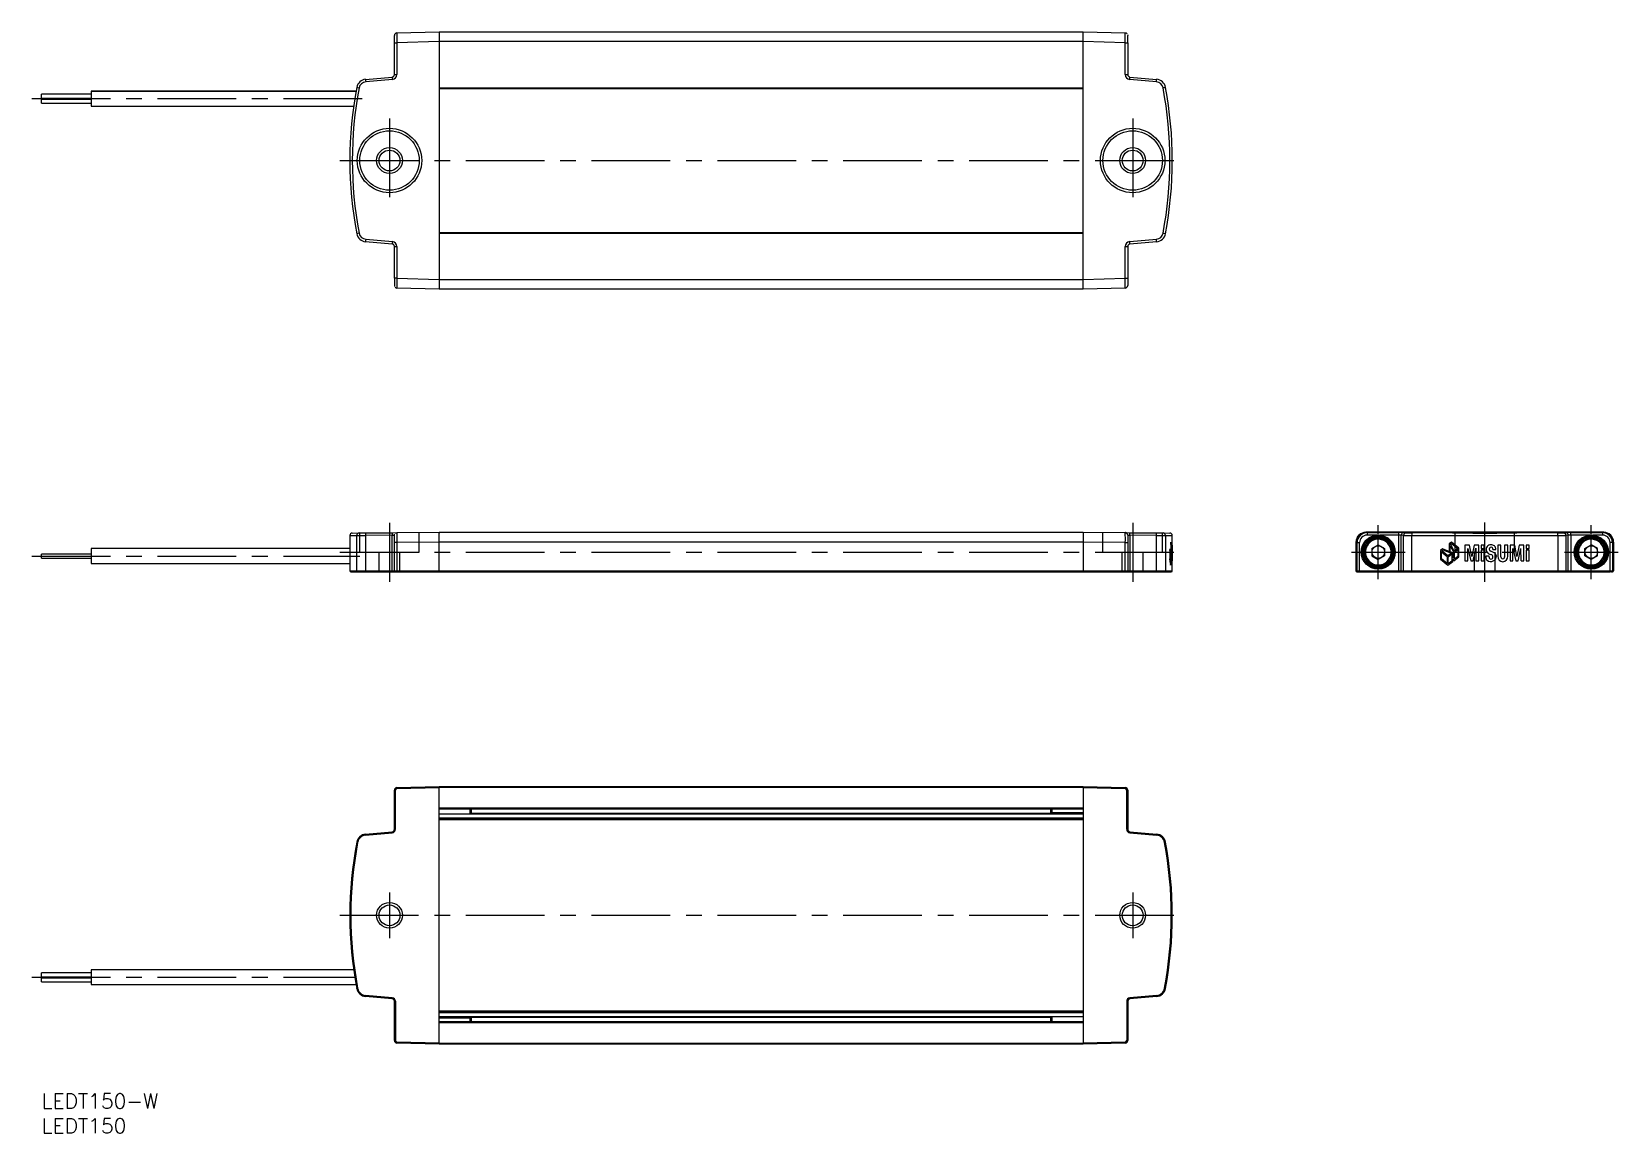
# Model space of a CAD drawing. Extents: x -2 to 318, y -8 to 214.
import ezdxf

# ---------------------------------------------------------------- set-up
doc = ezdxf.new("R2010")
doc.units = 0
doc.header["$LTSCALE"] = 0.5
doc.linetypes.add('CENTER', pattern=[50.8, 31.75, -6.35, 6.35, -6.35])
doc.linetypes.add('DASHED', pattern=[19.05, 12.7, -6.35])
for name, color, linetype in [('MSM_CENTER', 1, 'CENTER'), ('MSM_CONTINUOUS', 7, 'CONTINUOUS'), ('MSM_DASHED', 4, 'DASHED'), ('MSM_PART_NUMBER', 7, 'CONTINUOUS')]:
    doc.layers.add(name, color=color, linetype=linetype)
doc.styles.get("Standard").update_dxf_attribs({"font": 'txt.shx', "height": 3, "bigfont": 'bigfont.shx'})

# ---------------------------------------------------------------- blocks, each defined once
blk = doc.blocks.new('*U2')
at = {"layer": 'MSM_PART_NUMBER'}
blk.add_text('LEDT150', height=3, dxfattribs=at).set_placement((0, -8))
blk = doc.blocks.new('*U3')
at = {"layer": 'MSM_PART_NUMBER'}
blk.add_text('LEDT150-W', height=3, dxfattribs=at).set_placement((0, -3))

msp = doc.modelspace()

# ---------------------------------------------------------------- linework, layer by layer
at = {"layer": 'MSM_CENTER'}
for p, q in [((-2, 200.87), (65.19, 200.87)), ((70.21, 196.87), (70.21, 179.87)), ((220.21, 196.87), (220.21, 179.87)), ((60.21, 188.37), (230.21, 188.37)), ((291.28, 103.32), (291.28, 115.32)), ((70.21, 115.24), (70.21, 103.32)), ((220.21, 115.24), (220.21, 103.32)), ((269.78, 103.89), (269.78, 114.76)), ((312.78, 103.89), (312.78, 114.76)), ((60.21, 109.32), (230.21, 109.32)), ((264.35, 109.32), (275.22, 109.32)), ((307.35, 109.32), (318.22, 109.32)), ((-2, 108.49), (64.21, 108.49)), ((70.21, 40.6), (70.21, 31.4)), ((220.21, 40.6), (220.21, 31.4)), ((60.21, 36), (230.21, 36)), ((-2, 23.5), (63.19, 23.5))]:
    msp.add_line(p, q, dxfattribs=at)
at = {"layer": 'MSM_CONTINUOUS'}
for p, q in [((71.21, 205.73), (71.21, 213.62)), ((71.21, 212.15), (71.7, 212.15)), ((71.69, 214.08), (71.7, 214.15)), ((71.7, 214.15), (80.21, 214.37)), ((80.21, 212.37), (71.7, 212.15)), ((71.7, 212.15), (71.7, 205.73)), ((80.21, 214.37), (210.21, 214.37)), ((80.21, 214.37), (80.21, 162.37)), ((210.21, 212.37), (80.21, 212.37)), ((210.21, 162.37), (210.21, 214.37)), ((210.21, 214.37), (218.72, 214.15)), ((218.71, 212.15), (210.21, 212.37)), ((218.71, 205.73), (218.71, 212.15)), ((218.71, 212.15), (219.17, 212.13)), ((218.72, 214.08), (218.72, 214.15)), ((219.17, 213.83), (219.21, 213.65)), ((219.17, 212.13), (219.21, 212.15)), ((219.21, 213.65), (219.21, 213.58)), ((219.21, 212.15), (219.21, 213.58)), ((219.21, 212.15), (219.21, 205.73)), ((65.37, 204.76), (70.75, 205.23)), ((71.21, 205.73), (71.7, 205.73)), ((218.71, 205.73), (219.21, 205.73)), ((219.66, 205.23), (225.04, 204.76)), ((10, 201.77), (0, 201.77)), ((10, 201.77), (0, 201.77)), ((0, 200.97), (0, 201.77)), ((63.47, 202.37), (10, 202.37)), ((10, 202.37), (63.47, 202.37)), ((10, 202.37), (10, 199.37)), ((70.79, 204.73), (65.41, 204.26)), ((80.21, 203.07), (210.21, 203.07)), ((210.21, 202.87), (80.21, 202.87)), ((225, 204.26), (219.63, 204.73)), ((0, 200.97), (10, 200.97)), ((10, 200.77), (0, 200.77)), ((0, 200.77), (10, 200.77)), ((0, 199.97), (0, 200.77)), ((0, 199.97), (10, 199.97)), ((10, 199.37), (63.02, 199.37)), ((80.21, 173.87), (210.21, 173.87)), ((210.21, 173.67), (80.21, 173.67)), ((70.75, 171.51), (65.37, 171.98)), ((65.41, 172.48), (70.79, 172.01)), ((71.21, 164.59), (71.21, 171.01)), ((71.21, 171.01), (71.7, 171.01)), ((71.7, 171.01), (71.7, 164.59)), ((218.71, 164.59), (218.71, 171.01)), ((218.71, 171.01), (219.21, 171.01)), ((219.21, 171.01), (219.21, 163.12)), ((219.63, 172.01), (225, 172.48)), ((225.04, 171.98), (219.66, 171.51)), ((71.21, 164.59), (71.21, 163.17)), ((71.24, 164.59), (71.21, 164.59)), ((71.7, 164.59), (71.24, 164.59)), ((71.7, 164.59), (80.21, 164.37)), ((80.21, 164.37), (210.21, 164.37)), ((210.21, 164.37), (218.71, 164.59)), ((218.71, 164.59), (219.21, 164.59)), ((71.21, 163.17), (71.21, 163.09)), ((71.21, 163.09), (71.24, 162.91)), ((71.69, 162.66), (71.7, 162.59)), ((80.21, 162.37), (71.7, 162.59)), ((210.21, 162.37), (80.21, 162.37)), ((218.72, 162.59), (210.21, 162.37)), ((218.72, 162.66), (218.72, 162.59)), ((62.21, 112.68), (62.21, 105.52)), ((62.21, 112.68), (63.58, 112.68)), ((62.25, 112.67), (63.46, 112.68)), ((62.7, 113.17), (64.07, 113.18)), ((63.46, 112.68), (63.47, 112.68)), ((63.58, 112.68), (63.58, 105.52)), ((64.07, 113.18), (65.41, 113.19)), ((70.75, 112.74), (65.37, 112.69)), ((65.37, 112.69), (65.37, 105.52)), ((65.41, 113.19), (70.79, 113.24)), ((70.75, 112.74), (71.17, 112.75)), ((70.75, 105.52), (70.75, 112.74)), ((70.79, 113.24), (71.7, 113.25)), ((71.17, 112.75), (71.21, 112.75)), ((71.21, 112.75), (71.24, 112.93)), ((71.21, 111.25), (71.21, 112.75)), ((71.7, 113.25), (80.21, 113.32)), ((71.7, 113.25), (71.7, 113.21)), ((80.21, 113.32), (210.21, 113.32)), ((80.21, 113.32), (80.21, 113.14)), ((80.21, 105.32), (80.21, 113.12)), ((210.21, 113.32), (218.71, 113.25)), ((210.21, 113.32), (210.21, 113.14)), ((210.21, 113.12), (210.21, 105.32)), ((218.72, 113.21), (218.71, 113.25)), ((218.72, 113.25), (218.74, 113.25)), ((218.73, 113.25), (219.63, 113.24)), ((219.21, 112.72), (219.21, 105.52)), ((219.63, 113.24), (225, 113.19)), ((219.66, 112.74), (219.66, 105.52)), ((225.04, 112.69), (219.66, 112.74)), ((225, 113.19), (226.35, 113.18)), ((225.04, 105.52), (225.04, 112.69)), ((226.35, 113.18), (227.71, 113.17)), ((226.83, 112.68), (226.83, 105.52)), ((226.83, 112.68), (228.21, 112.67)), ((228.21, 105.52), (228.21, 112.68)), ((315.28, 113.32), (267.28, 113.32)), ((267.28, 113.32), (267.51, 113.25)), ((267.51, 113.25), (273.93, 113.25)), ((267.51, 113.25), (267.51, 112.75)), ((269.51, 112.75), (267.51, 112.75)), ((273.93, 112.75), (270.05, 112.75)), ((273.93, 112.75), (273.93, 113.25)), ((273.93, 105.52), (273.93, 112.75)), ((274.42, 105.52), (274.42, 112.74)), ((274.89, 112.69), (274.42, 112.74)), ((274.89, 105.52), (274.89, 112.69)), ((274.92, 113.24), (275.39, 113.19)), ((276.52, 112.68), (306.05, 112.68)), ((276.52, 112.68), (276.52, 105.52)), ((305.96, 113.18), (276.61, 113.18)), ((306.05, 112.68), (306.05, 105.52)), ((307.18, 113.19), (307.65, 113.24)), ((308.14, 112.74), (307.67, 112.69)), ((307.67, 112.69), (307.67, 105.52)), ((308.14, 105.52), (308.14, 112.74)), ((308.64, 113.25), (315.06, 113.25)), ((308.64, 112.75), (308.64, 113.25)), ((312.51, 112.75), (308.64, 112.75)), ((308.64, 112.75), (308.64, 105.52)), ((315.06, 112.75), (313.05, 112.75)), ((315.06, 113.25), (315.28, 113.32)), ((315.06, 113.25), (315.06, 112.75)), ((10, 108.93), (0, 108.93)), ((0, 108.11), (0, 108.93)), ((10, 108.91), (0, 108.91)), ((62.21, 110.02), (10, 110.02)), ((10, 110.02), (10, 107.02)), ((71.21, 105.52), (71.21, 111.25)), ((71.7, 111.25), (71.21, 111.25)), ((80.21, 111.32), (71.7, 111.25)), ((71.7, 111.25), (71.7, 105.52)), ((210.21, 111.32), (80.21, 111.32)), ((218.72, 111.25), (210.21, 111.32)), ((218.72, 105.52), (218.72, 111.25)), ((218.72, 111.25), (219.21, 111.25)), ((227.71, 109.66), (227.75, 109.98)), ((227.71, 109.66), (227.71, 107.89)), ((227.71, 109.6), (227.73, 109.6)), ((227.73, 109.4), (227.71, 109.4)), ((227.76, 109.76), (227.72, 109.76)), ((227.76, 109.76), (227.73, 109.6)), ((227.73, 109.6), (227.86, 108.57)), ((227.73, 109.4), (227.73, 107.98)), ((227.73, 109.4), (227.85, 108.41)), ((227.75, 109.98), (227.89, 109.46)), ((227.83, 109.46), (227.76, 109.76)), ((227.83, 109.46), (227.89, 109.46)), ((227.85, 109.39), (227.83, 109.46)), ((227.85, 109.39), (227.9, 109.39)), ((227.9, 109.19), (227.85, 109.39)), ((227.86, 108.57), (227.9, 108.94)), ((227.87, 108.4), (227.93, 108.94)), ((227.93, 111.34), (227.89, 110.99)), ((227.89, 110.99), (227.89, 109.46)), ((227.89, 110.91), (227.91, 110.91)), ((227.9, 110.56), (227.89, 110.56)), ((227.9, 111.09), (227.93, 111.09)), ((227.9, 110.56), (227.9, 109.39)), ((227.9, 110.56), (227.96, 109.36)), ((227.9, 109.39), (227.95, 109.19)), ((227.9, 109.19), (227.95, 109.19)), ((227.92, 109.1), (227.9, 109.19)), ((227.92, 109.1), (227.9, 108.94)), ((227.9, 108.94), (227.93, 108.94)), ((227.93, 111.09), (227.91, 110.91)), ((227.91, 110.91), (227.97, 109.5)), ((228.04, 110.1), (227.93, 111.34)), ((228.02, 110.1), (227.93, 111.09)), ((227.93, 107.52), (227.93, 108.94)), ((227.95, 109.5), (227.97, 109.5)), ((227.95, 109.19), (227.95, 108.34)), ((227.96, 108.11), (227.96, 109.36)), ((227.96, 109.32), (227.97, 109.32)), ((227.97, 109.5), (228.02, 110.06)), ((228.02, 109.86), (227.97, 109.32)), ((227.97, 109.32), (227.97, 107.89)), ((228.02, 109.86), (228, 109.86)), ((228.04, 110.1), (228.02, 110.1)), ((228.02, 110.1), (228.02, 110.06)), ((228.02, 108.43), (228.02, 109.86)), ((228.04, 108.35), (228.04, 110.1)), ((228.11, 110.69), (228.11, 107.53)), ((228.15, 110.69), (228.11, 110.69)), ((228.11, 110.05), (228.13, 110.05)), ((228.13, 107.53), (228.13, 110.05)), ((228.15, 108.46), (228.13, 110.05)), ((228.15, 110.69), (228.17, 108.46)), ((228.19, 110.09), (228.17, 107.53)), ((228.17, 108.46), (228.18, 110.09)), ((228.2, 110.69), (228.18, 110.69)), ((228.18, 110.09), (228.18, 110.69)), ((228.19, 110.09), (228.18, 110.09)), ((228.19, 110.09), (228.19, 107.53)), ((228.2, 107.53), (228.2, 110.69)), ((228.21, 110.69), (228.2, 110.69)), ((228.2, 110.69), (228.2, 110.02)), ((228.2, 110.02), (228.21, 110.02)), ((228.2, 109.74), (228.2, 107.53)), ((228.21, 109.74), (228.2, 109.74)), ((228.21, 110.02), (228.21, 110.69)), ((228.21, 107.53), (228.21, 109.74)), ((265.28, 111.32), (265.28, 105.52)), ((265.51, 111.25), (265.28, 111.32)), ((265.51, 105.52), (265.51, 111.25)), ((265.51, 111.25), (266.01, 111.25)), ((266.01, 105.32), (266.01, 111.25)), ((268.5, 110.06), (269.78, 110.8)), ((268.5, 110.06), (268.5, 108.58)), ((269.78, 110.8), (271.06, 110.06)), ((271.06, 110.06), (271.06, 108.58)), ((282.76, 109.98), (282.34, 109.66)), ((282.34, 109.66), (282.34, 107.89)), ((282.53, 107.98), (282.53, 109.4)), ((282.53, 109.4), (283.71, 108.41)), ((282.59, 109.6), (282.8, 109.76)), ((283.83, 108.57), (282.59, 109.6)), ((284.12, 109.46), (282.76, 109.98)), ((282.8, 109.76), (284.54, 109.1)), ((284.54, 109.1), (283.83, 108.57)), ((283.9, 108.4), (284.64, 108.94)), ((284.58, 111.34), (284.12, 110.99)), ((284.12, 110.99), (284.12, 109.46)), ((284.32, 110.56), (284.95, 109.36)), ((284.32, 109.39), (284.32, 110.56)), ((284.83, 109.19), (284.32, 109.39)), ((284.35, 110.91), (284.59, 111.09)), ((285.08, 109.5), (284.35, 110.91)), ((286.07, 110.1), (284.58, 111.34)), ((284.59, 111.09), (285.83, 110.06)), ((284.64, 108.94), (284.64, 107.52)), ((284.83, 108.34), (284.83, 109.19)), ((284.95, 109.36), (284.95, 108.11)), ((285.83, 110.06), (285.08, 109.5)), ((285.15, 109.32), (285.87, 109.86)), ((285.15, 107.89), (285.15, 109.32)), ((285.87, 109.86), (285.87, 108.43)), ((286.07, 108.35), (286.07, 110.1)), ((287.27, 110.69), (287.27, 107.53)), ((288.22, 110.69), (287.27, 110.69)), ((287.86, 110.05), (288.43, 107.53)), ((287.86, 107.53), (287.86, 110.05)), ((288.67, 108.46), (288.22, 110.69)), ((289.14, 110.69), (288.67, 108.46)), ((288.92, 107.53), (289.49, 110.09)), ((290.08, 110.69), (289.14, 110.69)), ((289.49, 110.09), (289.49, 107.53)), ((290.08, 107.53), (290.08, 110.69)), ((291.16, 110.69), (290.53, 110.69)), ((290.53, 110.69), (290.53, 110.02)), ((290.53, 110.02), (291.16, 110.02)), ((290.53, 109.74), (290.53, 107.53)), ((291.16, 109.74), (290.53, 109.74)), ((291.16, 110.02), (291.16, 110.69)), ((291.16, 107.53), (291.16, 109.74)), ((293.29, 109.11), (292.49, 109.49)), ((292.77, 110.22), (292.54, 110.29)), ((292.88, 109.82), (292.87, 110.08)), ((292.88, 109.82), (293.49, 109.82)), ((293.49, 109.82), (293.49, 110.03)), ((294.54, 110.69), (293.9, 110.69)), ((293.9, 110.69), (293.9, 108.49)), ((294.54, 108.35), (294.54, 110.69)), ((295.92, 110.69), (295.28, 110.69)), ((295.28, 110.69), (295.28, 108.33)), ((295.92, 108.49), (295.92, 110.69)), ((296.37, 110.69), (296.37, 107.53)), ((297.31, 110.69), (296.37, 110.69)), ((296.95, 107.53), (296.95, 110.06)), ((296.95, 110.06), (297.52, 107.53)), ((297.77, 108.46), (297.31, 110.69)), ((298.23, 110.69), (297.77, 108.46)), ((298.02, 107.53), (298.58, 110.06)), ((299.17, 110.69), (298.23, 110.69)), ((298.59, 107.53), (298.58, 110.06)), ((299.17, 107.53), (299.17, 110.69)), ((300.26, 110.69), (299.62, 110.69)), ((299.62, 110.69), (299.62, 110.02)), ((299.62, 110.02), (300.26, 110.02)), ((299.62, 109.74), (299.62, 107.53)), ((300.26, 109.74), (299.62, 109.74)), ((300.26, 110.02), (300.26, 110.69)), ((300.26, 107.53), (300.26, 109.74)), ((311.5, 110.06), (312.78, 110.8)), ((311.5, 108.58), (311.5, 110.06)), ((314.06, 110.06), (312.78, 110.8)), ((314.06, 108.58), (314.06, 110.06)), ((316.56, 105.32), (316.56, 111.25)), ((317.06, 111.25), (316.56, 111.25)), ((317.28, 111.32), (317.06, 111.25)), ((317.06, 111.25), (317.06, 105.52)), ((317.28, 111.32), (317.28, 105.52)), ((0, 108.11), (10, 108.11)), ((10, 107.02), (62.21, 107.02)), ((227.71, 107.98), (227.73, 107.98)), ((227.71, 107.89), (227.86, 106.67)), ((227.85, 106.99), (227.73, 107.98)), ((227.82, 106.99), (227.85, 106.99)), ((227.82, 106.97), (227.87, 106.97)), ((227.83, 108.57), (227.86, 108.57)), ((227.85, 106.99), (227.85, 108.41)), ((227.87, 108.4), (227.85, 108.4)), ((227.86, 106.67), (227.95, 107.43)), ((227.87, 108.4), (227.87, 106.97)), ((227.93, 107.52), (227.87, 106.97)), ((227.92, 107.43), (227.95, 107.43)), ((227.93, 108.34), (227.95, 108.34)), ((227.93, 108.11), (227.96, 108.11)), ((227.93, 107.91), (227.95, 107.91)), ((227.95, 108.34), (227.96, 108.11)), ((227.95, 107.91), (227.95, 107.43)), ((227.95, 107.91), (227.96, 107.57)), ((227.95, 107.89), (227.97, 107.89)), ((227.96, 107.57), (228.04, 108.35)), ((227.97, 107.89), (228.02, 108.35)), ((228.02, 108.35), (228.02, 108.43)), ((228.02, 108.35), (228.04, 108.35)), ((228.11, 107.53), (228.13, 107.53)), ((228.16, 107.53), (228.15, 108.46)), ((228.15, 108.46), (228.17, 108.46)), ((228.16, 107.53), (228.17, 107.53)), ((228.19, 107.53), (228.2, 107.53)), ((228.2, 107.53), (228.21, 107.53)), ((268.5, 108.58), (269.78, 107.84)), ((271.06, 108.58), (269.78, 107.84)), ((282.34, 107.89), (283.8, 106.67)), ((283.71, 106.99), (282.53, 107.98)), ((283.71, 108.41), (283.71, 106.99)), ((283.8, 106.67), (284.83, 107.43)), ((283.9, 106.97), (283.9, 108.4)), ((284.64, 107.52), (283.9, 106.97)), ((284.95, 108.11), (284.83, 108.34)), ((284.83, 107.91), (285.02, 107.57)), ((284.83, 107.43), (284.83, 107.91)), ((285.02, 107.57), (286.07, 108.35)), ((285.87, 108.43), (285.15, 107.89)), ((287.27, 107.53), (287.86, 107.53)), ((288.43, 107.53), (288.92, 107.53)), ((289.49, 107.53), (290.08, 107.53)), ((290.53, 107.53), (291.16, 107.53)), ((291.49, 108.52), (291.49, 108.18)), ((292.13, 108.52), (291.49, 108.52)), ((292.13, 108.31), (292.13, 108.52)), ((296.37, 107.53), (296.95, 107.53)), ((297.52, 107.53), (298.02, 107.53)), ((298.59, 107.53), (299.17, 107.53)), ((299.62, 107.53), (300.26, 107.53)), ((312.78, 107.84), (311.5, 108.58)), ((314.06, 108.58), (312.78, 107.84)), ((62.21, 105.52), (228.21, 105.52)), ((62.41, 105.32), (63.78, 105.32)), ((63.78, 105.32), (65.39, 105.32)), ((65.39, 105.32), (70.77, 105.32)), ((70.77, 105.32), (71.41, 105.32)), ((71.41, 105.32), (71.7, 105.32)), ((71.7, 105.32), (218.72, 105.32)), ((218.72, 105.32), (219.01, 105.32)), ((219.01, 105.32), (219.65, 105.32)), ((219.65, 105.32), (225.03, 105.32)), ((225.03, 105.32), (226.64, 105.32)), ((226.64, 105.32), (228.01, 105.32)), ((265.28, 105.52), (317.28, 105.52)), ((265.48, 105.32), (265.71, 105.32)), ((265.71, 105.32), (273.93, 105.32)), ((273.93, 105.52), (273.93, 105.32)), ((273.93, 105.32), (274.62, 105.32)), ((274.62, 105.32), (275.09, 105.32)), ((275.09, 105.32), (276.55, 105.32)), ((276.55, 105.32), (316.56, 105.32)), ((308.64, 105.32), (308.64, 105.52)), ((316.86, 105.32), (316.56, 105.32)), ((316.86, 105.32), (317.08, 105.32)), ((71.21, 53.36), (71.21, 61.28)), ((71.41, 61.28), (71.21, 61.28)), ((71.41, 53.36), (71.41, 61.28)), ((71.7, 61.78), (80.21, 62)), ((71.7, 61.58), (80.21, 61.8)), ((71.7, 61.77), (71.7, 61.58)), ((80.21, 62), (210.21, 62)), ((80.21, 10), (80.21, 62)), ((210.21, 61.8), (80.21, 61.8)), ((210.21, 62), (210.21, 10)), ((210.21, 62), (218.72, 61.78)), ((210.21, 61.8), (218.72, 61.58)), ((218.72, 61.78), (218.72, 61.58)), ((219.01, 53.36), (219.01, 61.28)), ((219.01, 61.28), (219.21, 61.28)), ((219.21, 61.28), (219.21, 53.36)), ((80.21, 57.7), (210.21, 57.7)), ((80.21, 57.5), (210.21, 57.5)), ((210.21, 56.42), (80.21, 56.42)), ((210.21, 55.62), (80.21, 55.62)), ((80.21, 55.5), (210.21, 55.5)), ((210.21, 55.3), (80.21, 55.3)), ((86.43, 57.5), (86.43, 56.51)), ((203.85, 56.54), (86.57, 56.54)), ((86.71, 57.5), (86.71, 56.54)), ((203.71, 56.54), (203.71, 57.5)), ((203.71, 56.89), (203.99, 56.75)), ((203.99, 56.51), (203.99, 57.5)), ((203.99, 56.75), (210.21, 56.75)), ((65.37, 52.39), (70.75, 52.86)), ((65.37, 52.39), (65.39, 52.19)), ((65.39, 52.19), (70.77, 52.66)), ((70.77, 52.66), (70.75, 52.86)), ((71.41, 53.36), (71.21, 53.36)), ((219.21, 53.36), (219.01, 53.36)), ((219.66, 52.86), (219.65, 52.66)), ((219.65, 52.66), (225.03, 52.19)), ((219.66, 52.86), (225.04, 52.39)), ((225.04, 52.39), (225.03, 52.19)), ((63.58, 50.77), (63.78, 50.73)), ((226.64, 50.73), (226.83, 50.77)), ((10, 24.4), (0, 24.4)), ((10, 24.4), (0, 24.4)), ((0, 23.6), (0, 24.4)), ((0, 23.6), (10, 23.6)), ((10, 23.4), (0, 23.4)), ((0, 23.4), (10, 23.4)), ((0, 22.6), (0, 23.4)), ((0, 22.6), (10, 22.6)), ((62.97, 25), (10, 25)), ((62.97, 25), (10, 25)), ((10, 25), (10, 22)), ((10, 22), (63.44, 22)), ((63.58, 21.23), (63.78, 21.27)), ((65.39, 19.81), (65.37, 19.61)), ((70.75, 19.14), (65.37, 19.61)), ((70.77, 19.34), (65.39, 19.81)), ((70.77, 19.34), (70.75, 19.14)), ((225.03, 19.81), (219.65, 19.34)), ((219.65, 19.34), (219.66, 19.14)), ((225.04, 19.61), (219.66, 19.14)), ((225.03, 19.81), (225.04, 19.61)), ((226.64, 21.27), (226.83, 21.23)), ((71.21, 10.72), (71.21, 18.64)), ((71.21, 18.64), (71.41, 18.64)), ((71.41, 18.64), (71.41, 10.72)), ((80.21, 16.7), (210.21, 16.7)), ((210.21, 16.5), (80.21, 16.5)), ((80.21, 16.38), (210.21, 16.38)), ((219.01, 18.64), (219.01, 10.72)), ((219.01, 18.64), (219.21, 18.64)), ((219.21, 18.64), (219.21, 10.72)), ((80.21, 15.58), (210.21, 15.58)), ((86.43, 15.25), (80.21, 15.25)), ((210.21, 14.5), (80.21, 14.5)), ((210.21, 14.3), (80.21, 14.3)), ((86.43, 15.49), (86.43, 14.5)), ((86.71, 15.11), (86.43, 15.25)), ((86.57, 15.46), (203.85, 15.46)), ((86.71, 15.46), (86.71, 14.5)), ((203.71, 14.5), (203.71, 15.46)), ((203.99, 14.5), (203.99, 15.49)), ((71.41, 10.72), (71.21, 10.72)), ((80.21, 10.2), (71.7, 10.42)), ((71.7, 10.42), (71.7, 10.22)), ((80.21, 10), (71.7, 10.22)), ((80.21, 10.2), (210.21, 10.2)), ((210.21, 10), (80.21, 10)), ((218.72, 10.42), (210.21, 10.2)), ((218.72, 10.22), (210.21, 10)), ((218.72, 10.42), (218.72, 10.22)), ((219.01, 10.72), (219.21, 10.72))]:
    msp.add_line(p, q, dxfattribs=at)
for centre, radius in [((70.21, 188.37), 6.5), ((70.21, 188.37), 6), ((220.21, 188.37), 6.5), ((220.21, 188.37), 6), ((70.21, 188.37), 2.6), ((70.21, 188.37), 2.1), ((220.21, 188.37), 2.6), ((220.21, 188.37), 2.1), ((269.78, 109.32), 3.44), ((269.78, 109.32), 3.24), ((269.78, 109.32), 3.16), ((269.78, 109.32), 2.96), ((312.78, 109.32), 3.44), ((312.78, 109.32), 3.24), ((312.78, 109.32), 3.16), ((312.78, 109.32), 2.96), ((269.78, 109.32), 2.75), ((269.78, 109.32), 1.28), ((312.78, 109.32), 2.75), ((312.78, 109.32), 1.28), ((70.21, 36), 2.6), ((220.21, 36), 2.6), ((70.21, 36), 2.1), ((220.21, 36), 2.1)]:
    msp.add_circle(centre, radius, dxfattribs=at)
for centre, radius, start, end in [((71.7, 213.62), 0.495, 89.4836, 179.4556), ((304.7, 214.24), 233, 180.0391, 180.5144), ((218.71, 213.6), 0.506, 45.3204, 89.8701), ((-14.04, 214.24), 232.76, 359.4854, 359.9611), ((70.71, 205.73), 0.5, 275.0026, 359.9983), ((85.09, 206.11), 14.37, 183.5059, 185.4984), ((70.7, 205.73), 1, 274.9878, 0.0122), ((219.71, 205.73), 1, 179.9869, 265.0132), ((219.71, 205.73), 0.5, 180.0029, 264.9978), ((205.29, 206.11), 14.4, 354.5046, 356.4928), ((142.21, 188.37), 80, 169.3634, 190.6366), ((142.2, 188.37), 79.5, 169.3632, 190.6368), ((65.55, 202.77), 2, 95, 169.3633), ((78.1, 278.42), 76.67, 259.0851, 259.4555), ((65.54, 202.77), 1.5, 94.9991, 169.3642), ((79.67, 205.64), 14.33, 183.5021, 185.5005), ((210.74, 205.64), 14.33, 354.4995, 356.4979), ((224.87, 202.77), 1.5, 10.6354, 85.0014), ((224.87, 202.77), 2, 10.6369, 84.9998), ((212.3, 278.48), 76.73, 280.5447, 280.9149), ((148.21, 188.37), 79.5, 349.3632, 10.6368), ((148.21, 188.37), 80, 349.3634, 10.6366), ((78.11, 98.26), 76.73, 100.5447, 100.9149), ((65.55, 173.97), 2, 190.6369, 264.9998), ((65.54, 173.97), 1.5, 190.6354, 265.0014), ((224.87, 173.97), 1.5, 274.9991, 349.3642), ((224.87, 173.97), 2, 275, 349.3633), ((212.32, 98.32), 76.67, 79.0851, 79.4555), ((79.67, 171.11), 14.33, 174.4995, 176.4979), ((85.13, 170.63), 14.4, 174.5046, 176.4928), ((70.71, 171.01), 0.5, 0.0029, 84.9978), ((70.7, 171.01), 1, 359.9869, 85.0132), ((219.71, 171.01), 1, 94.9878, 180.0122), ((219.71, 171.01), 0.5, 95.0026, 179.9983), ((205.32, 170.63), 14.37, 3.5059, 5.4984), ((210.74, 171.11), 14.33, 3.5021, 5.5005), ((304.46, 162.5), 232.76, 179.4854, 179.9611), ((-14.28, 162.5), 233, 0.0391, 0.5144), ((71.71, 163.14), 0.506, 225.3204, 269.8701), ((218.71, 163.13), 0.495, 269.4836, 359.4556), ((62.71, 112.67), 0.5, 90.4993, 180.0095), ((64.08, 112.69), 0.496, 90.996, 180.5076), ((58.53, 1021.14), 908.47, 270.31853, 270.43151), ((66.84, 112.83), 1.47, 165.6966, 185.3346), ((72.22, 112.88), 1.47, 165.7015, 185.3297), ((71.71, 112.71), 0.506, 90.1314, 134.6817), ((145.13, 112), 73.44, 179.0561, 180.5832), ((218.71, 112.75), 0.5, 0.0003, 89.4996), ((218.71, 112.72), 0.495, 0.5433, 90.5153), ((145.16, 112), 73.57, 359.4181, 0.9426), ((218.71, 112.75), 0.5, 359.9754, 87.8435), ((223.14, 324.93), 212.22, 268.9384, 269.0617), ((218.2, 112.88), 1.47, 354.6684, 14.302), ((223.58, 112.83), 1.47, 354.6654, 14.3034), ((231.89, 1021.47), 908.81, 269.56852, 269.68145), ((226.34, 112.69), 0.496, 359.4938, 89.0043), ((227.71, 112.67), 0.5, 359.5078, 89.5005), ((267.28, 111.32), 2, 89.9891, 179.9935), ((267.28, 111.32), 2, 90, 180), ((267.51, 111.25), 2, 89.9963, 179.9919), ((267.51, 111.25), 1.5, 89.9877, 179.9951), ((274.02, 48.59), 64.66, 89.4271, 90.0873), ((274.03, 103.62), 9.13, 87.5211, 90.6463), ((274.92, 112.74), 0.499, 90.1594, 180.0569), ((274.69, 107.58), 5.66, 87.6323, 90.1743), ((275.39, 112.69), 0.499, 90.1595, 180.0568), ((276.22, 183.89), 71.21, 268.9331, 270.2392), ((276.39, 153.69), 40.51, 268.5873, 270.3092), ((277.28, 112.8), 0.77, 150.2546, 188.8288), ((291.28, -176.05), 289.36, 88.7128, 91.2872), ((291.28, 402.52), 289.36, 268.7128, 271.2872), ((306.18, 153.69), 40.51, 269.6908, 271.4127), ((305.29, 112.8), 0.769, 351.1597, 29.7564), ((306.35, 183.89), 71.21, 269.7608, 271.0669), ((307.17, 112.69), 0.499, 359.9432, 89.8405), ((307.88, 107.56), 5.68, 89.8303, 92.3628), ((307.64, 112.74), 0.499, 359.9431, 89.8406), ((308.54, 48.34), 64.91, 89.914, 90.5717), ((308.52, 105.11), 7.64, 89.0475, 92.7851), ((315.06, 111.25), 2, 0.0081, 90.0038), ((315.06, 111.25), 1.5, 0.0049, 90.0123), ((315.28, 111.32), 2, 0.0065, 90.0109), ((315.28, 111.32), 2, 360, 90), ((269.78, 109.32), 2.6, 120, 300), ((269.78, 109.32), 2.6, 300, 120), ((292.58, 109.82), 1.05, 143.0325, 195.2518), ((292.73, 110.08), 1.28, 204.5952, 260.7273), ((292.49, 109.77), 1.01, 88.4285, 137.9646), ((292.68, 109.92), 0.51, 154.3537, 213.2001), ((292.49, 109.97), 0.323, 82.2311, 146.6683), ((292.72, 110.1), 0.651, 224.0348, 249.1966), ((292.46, 109.36), 1.42, 58.2031, 87.6988), ((292.73, 110.08), 0.144, 0.4263, 71.0742), ((292.81, 110.02), 0.682, 0.4946, 53.91), ((292.8, 108.44), 0.834, 6.7613, 54.2468), ((312.78, 109.32), 3.24, 180, 182.179), ((312.78, 109.32), 2.6, 120, 300), ((312.78, 109.32), 2.6, 300, 120), ((312.78, 109.32), 3.24, 0, 2.179), ((292.26, 108.26), 0.768, 186.1508, 228.9707), ((292.48, 108.63), 1.2, 232.8495, 294.8664), ((292.55, 108.32), 0.413, 181.0286, 266.8893), ((292.52, 108.31), 0.407, 269.8551, 2.312), ((292.46, 108.35), 0.466, 357.3245, 82.4916), ((292.68, 108.45), 0.95, 288.4139, 5.2104), ((294.96, 108.44), 1.06, 177.4581, 267.1706), ((294.91, 108.34), 0.372, 178.3002, 359.6344), ((294.85, 108.45), 1.07, 273.4755, 1.9303), ((62.41, 105.52), 0.2, 180, 270), ((63.78, 105.52), 0.198, 179.5068, 269.4995), ((65.96, 105.47), 0.589, 175.1669, 194.7928), ((71.34, 105.47), 0.589, 175.1622, 194.8018), ((71.41, 105.52), 0.2, 180, 270), ((73.61, 105.47), 1.92, 178.5078, 184.4925), ((216.81, 105.47), 1.92, 355.5075, 1.4922), ((219.01, 105.52), 0.2, 270, 0), ((219.08, 105.47), 0.589, 345.1982, 4.8378), ((224.46, 105.47), 0.589, 345.2072, 4.8331), ((226.64, 105.52), 0.198, 270.5005, 0.4932), ((228.01, 105.52), 0.2, 270, 360), ((265.48, 105.52), 0.2, 180.01, 270.0097), ((265.48, 105.52), 0.2, 180, 270), ((265.71, 105.52), 0.2, 179.9906, 269.9901), ((274.62, 105.52), 0.2, 179.8906, 269.8907), ((275.09, 105.52), 0.2, 179.8911, 269.8907), ((276.82, 105.47), 0.302, 170.8114, 210.1043), ((305.75, 105.47), 0.302, 329.8957, 9.1886), ((307.47, 105.52), 0.2, 270.1093, 0.1089), ((307.94, 105.52), 0.2, 270.1093, 0.1094), ((316.86, 105.52), 0.2, 270.0099, 0.0094), ((317.08, 105.52), 0.2, 269.9902, 359.9902), ((317.08, 105.52), 0.2, 270, 0), ((71.71, 61.28), 0.5, 91.5, 180), ((71.71, 61.28), 0.299, 91.4015, 180.0989), ((218.71, 61.28), 0.5, 0, 88.5), ((218.71, 61.28), 0.299, 359.8911, 88.6085), ((65.55, 50.4), 2, 95, 169.3634), ((65.55, 50.4), 1.8, 95.0003, 169.363), ((70.71, 53.36), 0.5, 275, 0), ((70.71, 53.36), 0.7, 275.0002, 359.9996), ((219.71, 53.36), 0.7, 180.0004, 264.9998), ((219.71, 53.36), 0.5, 180, 265), ((224.87, 50.4), 1.8, 10.637, 84.9997), ((224.87, 50.4), 2, 10.6366, 85), ((142.21, 36), 80, 169.3634, 190.6366), ((142.21, 36), 79.8, 169.3634, 190.6366), ((148.21, 36), 79.8, 349.3634, 10.6366), ((148.21, 36), 80, 349.3634, 10.6366), ((65.55, 21.6), 2, 190.6366, 265), ((65.55, 21.6), 1.8, 190.637, 264.9997), ((70.71, 18.64), 0.7, 0.0004, 84.9998), ((219.71, 18.64), 0.7, 95.0002, 179.9996), ((224.87, 21.6), 1.8, 275.0003, 349.363), ((224.87, 21.6), 2, 275, 349.3634), ((70.71, 18.64), 0.5, 0, 85), ((219.71, 18.64), 0.5, 95, 180), ((71.71, 10.72), 0.5, 180, 268.5), ((71.71, 10.72), 0.299, 179.8911, 268.6085), ((218.71, 10.72), 0.5, 271.5, 360), ((218.71, 10.72), 0.299, 271.4015, 0.0989)]:
    msp.add_arc(centre, radius, start, end, dxfattribs=at)
at = {"layer": 'MSM_DASHED'}
for p, q in [((64.21, 109.32), (64.21, 113.18)), ((76.21, 109.32), (76.21, 113.29)), ((214.21, 109.32), (214.21, 113.29)), ((226.21, 109.32), (226.21, 113.18)), ((285.28, 109.32), (285.28, 113.32)), ((297.28, 109.32), (297.28, 113.32)), ((64.21, 109.32), (76.21, 109.32)), ((68.11, 105.32), (68.11, 109.32)), ((72.31, 105.32), (72.31, 109.32)), ((214.21, 109.32), (226.21, 109.32)), ((218.11, 105.32), (218.11, 109.32)), ((222.31, 105.32), (222.31, 109.32)), ((285.28, 109.32), (297.28, 109.32)), ((289.18, 105.32), (289.18, 109.32)), ((293.38, 105.32), (293.38, 109.32))]:
    msp.add_line(p, q, dxfattribs=at)

# ---------------------------------------------------------------- block references
at = {"layer": 'MSM_CONTINUOUS'}
for name in ['*U3', '*U2']:
    msp.add_blockref(name, (0, 0), dxfattribs=at)

doc.saveas('drawing.dxf')
